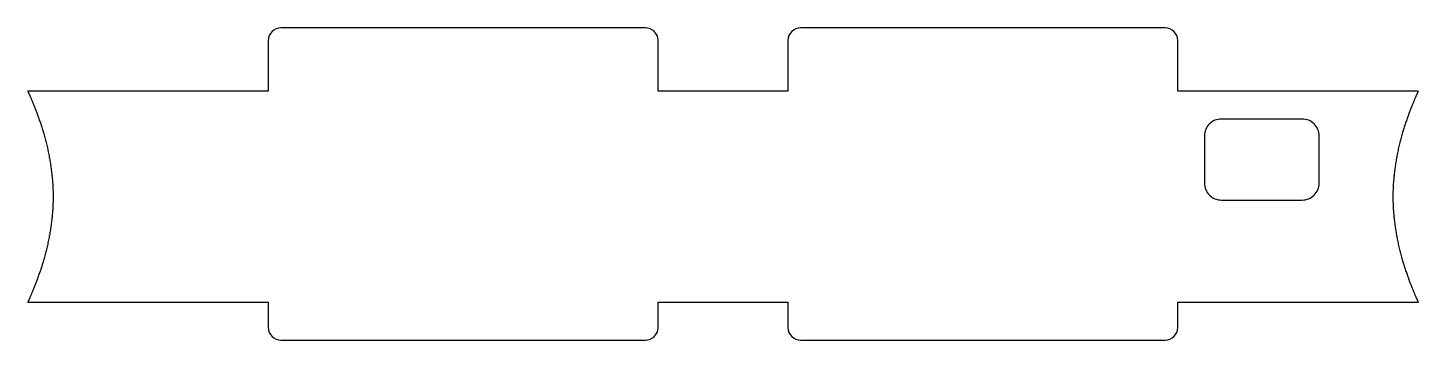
# Model space of a CAD drawing. Header units: millimetres. Extents: x -82 to 82, y -5 to 33.
import ezdxf

# ---------------------------------------------------------------- set-up
doc = ezdxf.new("R2010")
doc.units = ezdxf.units.MM
doc.layers.get('0').update_dxf_attribs({"linetype": 'CONTINUOUS'})

msp = doc.modelspace()

# ---------------------------------------------------------------- linework, layer by layer
for p, q in [((-9.21, 32.5), (-52.46, 32.5)), ((52.46, 32.5), (9.21, 32.5)), ((-53.96, 31), (-53.96, 25)), ((-7.71, 25), (-7.71, 31)), ((7.71, 31), (7.71, 25)), ((53.96, 25), (53.96, 31)), ((-53.96, 25), (-82.5, 25)), ((7.71, 25), (-7.71, 25)), ((82.5, 25), (53.96, 25)), ((-7.71, -3), (-7.71, 0)), ((-7.71, 0), (7.71, 0)), ((7.71, 0), (7.71, -3)), ((53.96, -3), (53.96, 0)), ((53.96, 0), (82.5, 0)), ((-82.5, 0), (-53.96, 0)), ((-53.96, 0), (-53.96, -3)), ((-52.46, -4.5), (-9.21, -4.5)), ((9.21, -4.5), (52.46, -4.5))]:
    msp.add_line(p, q)
msp.add_lwpolyline([(70.74, 14.1), (70.74, 19.7, 0.414214), (68.74, 21.7), (59.14, 21.7, 0.414214), (57.14, 19.7), (57.14, 14.1, 0.414214), (59.14, 12.1), (68.74, 12.1, 0.414214)], format="xyb", close=True)
for centre, start, end in [((-52.46, 31), 90, 180), ((-9.21, 31), 0, 90), ((9.21, 31), 90, 180), ((52.46, 31), 0, 90), ((-52.46, -3), 180, 270), ((-9.21, -3), 270, 360), ((9.21, -3), 180, 270), ((52.46, -3), -90, 0)]:
    msp.add_arc(centre, 1.5, start, end)
for points in [[(-82.5, 25), (-82.27, 24.5), (-81.84, 23.5), (-81.24, 22), (-80.57, 20), (-79.95, 17.5), (-79.57, 15), (-79.43, 12.5), (-79.57, 10), (-79.95, 7.5), (-80.57, 5), (-81.24, 3), (-81.84, 1.5), (-82.27, 0.5), (-82.5, 0)], [(82.5, 25), (82.27, 24.5), (81.84, 23.5), (81.24, 22), (80.57, 20), (79.95, 17.5), (79.57, 15), (79.43, 12.5), (79.57, 10), (79.95, 7.5), (80.57, 5), (81.24, 3), (81.84, 1.5), (82.27, 0.5), (82.5, 0)]]:
    msp.add_open_spline(points, degree=5)

doc.saveas('drawing.dxf')
